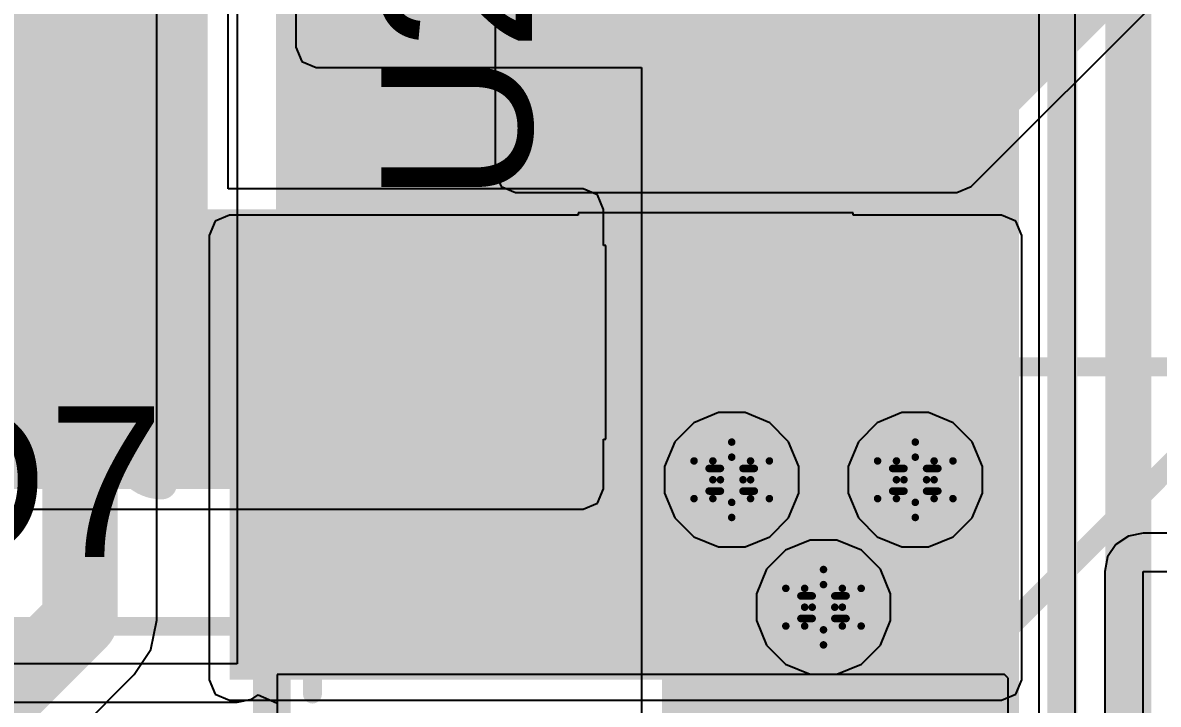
# Model space of a CAD drawing. Header units: inches. Extents: x -2.7 to 10.9, y -2.9 to 7.4.
# Drawn here: x 0.3591 to 0.6605, y -1.0768 to -0.8959 of the extents above; entities that cross this region are included whole.
import ezdxf

# ---------------------------------------------------------------- set-up
doc = ezdxf.new("R2010")
doc.units = ezdxf.units.IN
doc.header["$MEASUREMENT"] = 0
for name, color, linetype in [('Board Outline', 216, 'Continuous'), ('Bottom Layer', 5, 'Continuous'), ('Bottom Overlay', 54, 'Continuous'), ('Bottom Paste', 16, 'Continuous'), ('Bottom Solder', 6, 'Continuous'), ('Drill Drawing', 1, 'Continuous'), ('Layer 2', 16, 'Continuous'), ('Layer 3', 76, 'Continuous'), ('Top Layer', 1, 'Continuous'), ('Top Overlay', 2, 'Continuous'), ('Top Paste', 8, 'Continuous'), ('Top Solder', 216, 'Continuous'), ('Via Holes', 16, 'Continuous')]:
    doc.layers.add(name, color=color, linetype=linetype)
doc.styles.add('Arial', font='', dxfattribs={"height": 0.2})
doc.styles.get('Arial').set_extended_font_data('Arial')

# ---------------------------------------------------------------- blocks, each defined once
blk = doc.blocks.new('VKMD1451K101MV_3')
at = {"layer": 'Top Overlay'}
blk.add_lwpolyline([(-0.0238, 0.09803, 0.006, 0.006, 0), (0.04455, 0.16639, 0.006, 0.006, 0)], format="xyseb", dxfattribs=at)
blk = doc.blocks.new('TB8S_B_33')
at = {"layer": 'Bottom Layer'}
for points in [[(-0.076772, 0.098425), (-0.076772, 0.059055), (-0.147638, 0.059055), (-0.147638, 0.098425)], [(0.147638, 0.098425), (0.147638, 0.059055), (0.076772, 0.059055), (0.076772, 0.098425)], [(-0.076772, -0.059055), (-0.076772, -0.098425), (-0.147638, -0.098425), (-0.147638, -0.059055)], [(0.147638, -0.059055), (0.147638, -0.098425), (0.076772, -0.098425), (0.076772, -0.059055)]]:
    blk.add_hatch(color=5, dxfattribs=at).paths.add_polyline_path(points)
at = {"layer": 'Bottom Paste'}
for points in [[(-0.076772, 0.098425), (-0.076772, 0.059055), (-0.147638, 0.059055), (-0.147638, 0.098425)], [(0.147638, 0.098425), (0.147638, 0.059055), (0.076772, 0.059055), (0.076772, 0.098425)], [(-0.076772, -0.059055), (-0.076772, -0.098425), (-0.147638, -0.098425), (-0.147638, -0.059055)], [(0.147638, -0.059055), (0.147638, -0.098425), (0.076772, -0.098425), (0.076772, -0.059055)]]:
    blk.add_hatch(color=16, dxfattribs=at).paths.add_polyline_path(points)
at = {"layer": 'Bottom Solder'}
for points in [[(-0.074772, 0.100425), (-0.074772, 0.057055), (-0.149638, 0.057055), (-0.149638, 0.100425)], [(0.149638, 0.100425), (0.149638, 0.057055), (0.074772, 0.057055), (0.074772, 0.100425)], [(-0.074772, -0.057055), (-0.074772, -0.100425), (-0.149638, -0.100425), (-0.149638, -0.057055)], [(0.149638, -0.057055), (0.149638, -0.100425), (0.074772, -0.100425), (0.074772, -0.057055)]]:
    blk.add_hatch(color=6, dxfattribs=at).paths.add_polyline_path(points)
at = {"layer": 'Bottom Overlay'}
for points in [[(-0.065, -0.1, 0.01, 0.01, 0), (-0.065, 0.1, 0.01, 0.01, 0)], [(-0.065, 0.1, 0.01, 0.01, 0), (0.065, 0.1, 0.01, 0.01, 0)], [(0.065, -0.1, 0.01, 0.01, 0), (0.065, 0.1, 0.01, 0.01, 0)], [(-0.031496, 0.043307, 0.008, 0.008, 0), (-0.031496, 0.082677, 0.008, 0.008, 0)], [(0.0354, 0.0807, 0.008, 0.008, -1), (0.0354, 0.061, 0.008, 0.008, 0)], [(0.0358, 0.0411, 0.008, 0.008, -1), (0.0358, 0.0608, 0.008, 0.008, 0)], [(-0.031496, -0.082677, 0.008, 0.008, 0), (-0.031496, -0.043307, 0.008, 0.008, 0)], [(0.0354, -0.0469, 0.008, 0.008, -0.9111047), (0.0354, -0.0665, 0.008, 0.008, 0)], [(-0.051181, -0.062992, 0.008, 0.008, 0), (-0.011811, -0.062992, 0.008, 0.008, 0)], [(0.0358, -0.0864, 0.008, 0.008, -1), (0.0358, -0.0667, 0.008, 0.008, 0)], [(-0.065, -0.1, 0.01, 0.01, 0), (0.065, -0.1, 0.01, 0.01, 0)]]:
    blk.add_lwpolyline(points, format="xyseb", dxfattribs=at)
for points in [[(-0.0675, 0.1, 0.005, 0.005, 1), (-0.0625, 0.1, 0.005, 0.005, 1)], [(-0.0675, 0.1, 0.005, 0.005, 1), (-0.0625, 0.1, 0.005, 0.005, 1)], [(0.0625, 0.1, 0.005, 0.005, 1), (0.0675, 0.1, 0.005, 0.005, 1)], [(0.0625, 0.1, 0.005, 0.005, 1), (0.0675, 0.1, 0.005, 0.005, 1)], [(-0.033496, 0.082677, 0.004, 0.004, 1), (-0.029496, 0.082677, 0.004, 0.004, 1)], [(0.0334, 0.0807, 0.004, 0.004, 1), (0.0374, 0.0807, 0.004, 0.004, 1)], [(0.0334, 0.061, 0.004, 0.004, 1), (0.0374, 0.061, 0.004, 0.004, 1)], [(0.0338, 0.0608, 0.004, 0.004, 1), (0.0378, 0.0608, 0.004, 0.004, 1)], [(-0.033496, 0.043307, 0.004, 0.004, 1), (-0.029496, 0.043307, 0.004, 0.004, 1)], [(0.0338, 0.0411, 0.004, 0.004, 1), (0.0378, 0.0411, 0.004, 0.004, 1)], [(-0.033496, -0.043307, 0.004, 0.004, 1), (-0.029496, -0.043307, 0.004, 0.004, 1)], [(0.0334, -0.0469, 0.004, 0.004, 1), (0.0374, -0.0469, 0.004, 0.004, 1)], [(-0.053181, -0.062992, 0.004, 0.004, 1), (-0.049181, -0.062992, 0.004, 0.004, 1)], [(-0.013811, -0.062992, 0.004, 0.004, 1), (-0.009811, -0.062992, 0.004, 0.004, 1)], [(0.0334, -0.0665, 0.004, 0.004, 1), (0.0374, -0.0665, 0.004, 0.004, 1)], [(0.0338, -0.0667, 0.004, 0.004, 1), (0.0378, -0.0667, 0.004, 0.004, 1)], [(-0.033496, -0.082677, 0.004, 0.004, 1), (-0.029496, -0.082677, 0.004, 0.004, 1)], [(0.0338, -0.0864, 0.004, 0.004, 1), (0.0378, -0.0864, 0.004, 0.004, 1)], [(-0.0675, -0.1, 0.005, 0.005, 1), (-0.0625, -0.1, 0.005, 0.005, 1)], [(-0.0675, -0.1, 0.005, 0.005, 1), (-0.0625, -0.1, 0.005, 0.005, 1)], [(0.0625, -0.1, 0.005, 0.005, 1), (0.0675, -0.1, 0.005, 0.005, 1)], [(0.0625, -0.1, 0.005, 0.005, 1), (0.0675, -0.1, 0.005, 0.005, 1)]]:
    blk.add_lwpolyline(points, format="xyseb", close=True, dxfattribs=at)
blk = doc.blocks.new('SOIC_8_126')
at = {"layer": 'Top Layer'}
for points in [[(-0.07579, 0.08681), (-0.07579, 0.06319), (-0.13681, 0.06319), (-0.13681, 0.08681)], [(0.13681, 0.08681), (0.13681, 0.06319), (0.07579, 0.06319), (0.07579, 0.08681)], [(-0.07579, 0.03681), (-0.07579, 0.01319), (-0.13681, 0.01319), (-0.13681, 0.03681)], [(0.13681, 0.03681), (0.13681, 0.01319), (0.07579, 0.01319), (0.07579, 0.03681)], [(-0.07579, -0.01319), (-0.07579, -0.03681), (-0.13681, -0.03681), (-0.13681, -0.01319)], [(0.13681, -0.01319), (0.13681, -0.03681), (0.07579, -0.03681), (0.07579, -0.01319)], [(-0.07579, -0.06319), (-0.07579, -0.08681), (-0.13681, -0.08681), (-0.13681, -0.06319)], [(0.13681, -0.06319), (0.13681, -0.08681), (0.07579, -0.08681), (0.07579, -0.06319)]]:
    blk.add_hatch(color=1, dxfattribs=at).paths.add_polyline_path(points)
at = {"layer": 'Top Overlay'}
blk.add_hatch(color=2, dxfattribs=at).paths.add_polyline_path([(-0.07215, 0.06196), (-0.05915, 0.06196), (-0.05915, 0.08796), (-0.07215, 0.08796)])
at = {"layer": 'Top Paste'}
for points in [[(-0.07579, 0.08681), (-0.07579, 0.06319), (-0.13681, 0.06319), (-0.13681, 0.08681)], [(0.13681, 0.08681), (0.13681, 0.06319), (0.07579, 0.06319), (0.07579, 0.08681)], [(-0.07579, 0.03681), (-0.07579, 0.01319), (-0.13681, 0.01319), (-0.13681, 0.03681)], [(0.13681, 0.03681), (0.13681, 0.01319), (0.07579, 0.01319), (0.07579, 0.03681)], [(-0.07579, -0.01319), (-0.07579, -0.03681), (-0.13681, -0.03681), (-0.13681, -0.01319)], [(0.13681, -0.01319), (0.13681, -0.03681), (0.07579, -0.03681), (0.07579, -0.01319)], [(-0.07579, -0.06319), (-0.07579, -0.08681), (-0.13681, -0.08681), (-0.13681, -0.06319)], [(0.13681, -0.06319), (0.13681, -0.08681), (0.07579, -0.08681), (0.07579, -0.06319)]]:
    blk.add_hatch(color=8, dxfattribs=at).paths.add_polyline_path(points)
at = {"layer": 'Top Solder'}
for points in [[(-0.07179, 0.09081), (-0.07179, 0.05919), (-0.14081, 0.05919), (-0.14081, 0.09081)], [(0.14081, 0.09081), (0.14081, 0.05919), (0.07179, 0.05919), (0.07179, 0.09081)], [(-0.07179, 0.04081), (-0.07179, 0.00919), (-0.14081, 0.00919), (-0.14081, 0.04081)], [(0.14081, 0.04081), (0.14081, 0.00919), (0.07179, 0.00919), (0.07179, 0.04081)], [(-0.07179, -0.00919), (-0.07179, -0.04081), (-0.14081, -0.04081), (-0.14081, -0.00919)], [(0.14081, -0.00919), (0.14081, -0.04081), (0.07179, -0.04081), (0.07179, -0.00919)], [(-0.07179, -0.05919), (-0.07179, -0.09081), (-0.14081, -0.09081), (-0.14081, -0.05919)], [(0.14081, -0.05919), (0.14081, -0.09081), (0.07179, -0.09081), (0.07179, -0.05919)]]:
    blk.add_hatch(color=216, dxfattribs=at).paths.add_polyline_path(points)
at = {"layer": 'Top Overlay'}
for points in [[(-0.07837, 0.098, 0.005, 0.005, 0), (0.07837, 0.098, 0.005, 0.005, 0)], [(-0.07837, 0.091, 0.005, 0.005, 0), (-0.07837, 0.098, 0.005, 0.005, 0)], [(0.07837, 0.091, 0.005, 0.005, 0), (0.07837, 0.098, 0.005, 0.005, 0)], [(-0.148, 0.07, 0.005, 0.005, 0), (-0.148, 0.08, 0.005, 0.005, 0)], [(-0.148, 0.08, 0.005, 0.005, 0), (-0.143, 0.075, 0.005, 0.005, 0)], [(-0.148, 0.07, 0.005, 0.005, 0), (-0.143, 0.075, 0.005, 0.005, 0)], [(-0.07837, -0.098, 0.005, 0.005, 0), (-0.07837, -0.091, 0.005, 0.005, 0)], [(0.07837, -0.098, 0.005, 0.005, 0), (0.07837, -0.091, 0.005, 0.005, 0)], [(-0.07837, -0.098, 0.005, 0.005, 0), (0.07837, -0.098, 0.005, 0.005, 0)]]:
    blk.add_lwpolyline(points, format="xyseb", dxfattribs=at)
for points in [[(-0.07962, 0.098, 0.0025, 0.0025, 1), (-0.07712, 0.098, 0.0025, 0.0025, 1)], [(-0.07962, 0.098, 0.0025, 0.0025, 1), (-0.07712, 0.098, 0.0025, 0.0025, 1)], [(0.07712, 0.098, 0.0025, 0.0025, 1), (0.07962, 0.098, 0.0025, 0.0025, 1)], [(0.07712, 0.098, 0.0025, 0.0025, 1), (0.07962, 0.098, 0.0025, 0.0025, 1)], [(-0.07962, 0.091, 0.0025, 0.0025, 1), (-0.07712, 0.091, 0.0025, 0.0025, 1)], [(0.07712, 0.091, 0.0025, 0.0025, 1), (0.07962, 0.091, 0.0025, 0.0025, 1)], [(-0.14925, 0.08, 0.0025, 0.0025, 1), (-0.14675, 0.08, 0.0025, 0.0025, 1)], [(-0.14925, 0.08, 0.0025, 0.0025, 1), (-0.14675, 0.08, 0.0025, 0.0025, 1)], [(-0.14425, 0.075, 0.0025, 0.0025, 1), (-0.14175, 0.075, 0.0025, 0.0025, 1)], [(-0.14425, 0.075, 0.0025, 0.0025, 1), (-0.14175, 0.075, 0.0025, 0.0025, 1)], [(-0.14925, 0.07, 0.0025, 0.0025, 1), (-0.14675, 0.07, 0.0025, 0.0025, 1)], [(-0.14925, 0.07, 0.0025, 0.0025, 1), (-0.14675, 0.07, 0.0025, 0.0025, 1)], [(-0.07962, -0.091, 0.0025, 0.0025, 1), (-0.07712, -0.091, 0.0025, 0.0025, 1)], [(0.07712, -0.091, 0.0025, 0.0025, 1), (0.07962, -0.091, 0.0025, 0.0025, 1)], [(-0.07962, -0.098, 0.0025, 0.0025, 1), (-0.07712, -0.098, 0.0025, 0.0025, 1)], [(-0.07962, -0.098, 0.0025, 0.0025, 1), (-0.07712, -0.098, 0.0025, 0.0025, 1)], [(0.07712, -0.098, 0.0025, 0.0025, 1), (0.07962, -0.098, 0.0025, 0.0025, 1)], [(0.07712, -0.098, 0.0025, 0.0025, 1), (0.07962, -0.098, 0.0025, 0.0025, 1)]]:
    blk.add_lwpolyline(points, format="xyseb", close=True, dxfattribs=at)
blk = doc.blocks.new('SMB__263')
at = {"layer": 'Top Overlay'}
for points in [[(-0.087, -0.055, 0.005, 0.005, 0), (-0.087, -0.073, 0.005, 0.005, 0)], [(0.102, -0.073, 0.005, 0.005, 0), (-0.087, -0.073, 0.005, 0.005, 0)]]:
    blk.add_lwpolyline(points, format="xyseb", dxfattribs=at)
for points in [[(-0.08825, -0.055, 0.0025, 0.0025, 1), (-0.08575, -0.055, 0.0025, 0.0025, 1)], [(-0.08825, -0.073, 0.0025, 0.0025, 1), (-0.08575, -0.073, 0.0025, 0.0025, 1)], [(-0.08825, -0.073, 0.0025, 0.0025, 1), (-0.08575, -0.073, 0.0025, 0.0025, 1)]]:
    blk.add_lwpolyline(points, format="xyseb", close=True, dxfattribs=at)

msp = doc.modelspace()

# ---------------------------------------------------------------- hatches: boundary and pattern name
at = {"layer": 'Bottom Layer'}
for points in [[(0.31287, -1.01959), (0.40821, -1.01959), (0.40821, -0.68374), (0.31287, -0.68374)], [(0.43698, -0.90238), (0.6235, -0.90238), (0.6235, -0.84352), (0.43698, -0.84352)], [(0.6235, -0.84279), (0.52874, -0.84279), (0.52874, -1.1579), (0.6235, -1.1579)], [(0.31287, -1.01959), (0.50784, -1.01959), (0.50784, -0.94541), (0.31287, -0.94541)]]:
    msp.add_hatch(color=5, dxfattribs=at).paths.add_polyline_path(points)
h = msp.add_hatch(color=5, dxfattribs=at)
edge = h.paths.add_edge_path()
edge.add_arc((0.54728, -1.01718), 0.01181, 0, 360)
h = msp.add_hatch(color=5, dxfattribs=at)
edge = h.paths.add_edge_path()
edge.add_arc((0.596, -1.01718), 0.01181, 0, 360)
h = msp.add_hatch(color=5, dxfattribs=at)
edge = h.paths.add_edge_path()
edge.add_arc((0.57164, -1.051), 0.01181, 0, 360)
at = {"layer": 'Bottom Solder'}
h = msp.add_hatch(color=6, dxfattribs=at)
edge = h.paths.add_edge_path()
edge.add_arc((0.54728, -1.01718), 0.01581, 0, 360)
h = msp.add_hatch(color=6, dxfattribs=at)
edge = h.paths.add_edge_path()
edge.add_arc((0.596, -1.01718), 0.01581, 0, 360)
h = msp.add_hatch(color=6, dxfattribs=at)
edge = h.paths.add_edge_path()
edge.add_arc((0.57164, -1.051), 0.01581, 0, 360)
at = {"layer": 'Layer 2'}
h = msp.add_hatch(color=16, dxfattribs=at)
edge = h.paths.add_edge_path()
edge.add_arc((0.54728, -1.01718), 0.01181, 0, 360)
h = msp.add_hatch(color=16, dxfattribs=at)
edge = h.paths.add_edge_path()
edge.add_arc((0.596, -1.01718), 0.01181, 0, 360)
h = msp.add_hatch(color=16, dxfattribs=at)
edge = h.paths.add_edge_path()
edge.add_arc((0.57164, -1.051), 0.01181, 0, 360)
at = {"layer": 'Layer 3'}
msp.add_hatch(color=76, dxfattribs=at).paths.add_polyline_path([(0.42636, -1.066), (0.617, -1.066), (0.617, -0.52064), (0.42636, -0.52064)])
h = msp.add_hatch(color=76, dxfattribs=at)
edge = h.paths.add_edge_path()
edge.add_arc((0.54728, -1.01718), 0.01181, 0, 360)
h = msp.add_hatch(color=76, dxfattribs=at)
edge = h.paths.add_edge_path()
edge.add_arc((0.596, -1.01718), 0.01181, 0, 360)
h = msp.add_hatch(color=76, dxfattribs=at)
edge = h.paths.add_edge_path()
edge.add_arc((0.57164, -1.051), 0.01181, 0, 360)
at = {"layer": 'Top Layer'}
for points in [[(0.607, -0.93553), (0.69706, -0.84547), (0.67362, -0.82203), (0.58356, -0.91209)], [(0.48991, -0.93553), (0.607, -0.93553), (0.607, -0.897), (0.48991, -0.897)], [(0.414, -1.07024), (0.6189, -1.07024), (0.6189, -0.95238), (0.414, -0.95238)]]:
    msp.add_hatch(color=1, dxfattribs=at).paths.add_polyline_path(points)
h = msp.add_hatch(color=1, dxfattribs=at)
edge = h.paths.add_edge_path()
edge.add_arc((0.54728, -1.01718), 0.01181, 0, 360)
h = msp.add_hatch(color=1, dxfattribs=at)
edge = h.paths.add_edge_path()
edge.add_arc((0.596, -1.01718), 0.01181, 0, 360)
h = msp.add_hatch(color=1, dxfattribs=at)
edge = h.paths.add_edge_path()
edge.add_arc((0.57164, -1.051), 0.01181, 0, 360)
at = {"layer": 'Top Solder'}
h = msp.add_hatch(color=216, dxfattribs=at)
edge = h.paths.add_edge_path()
edge.add_arc((0.54728, -1.01718), 0.01581, 0, 360)
h = msp.add_hatch(color=216, dxfattribs=at)
edge = h.paths.add_edge_path()
edge.add_arc((0.596, -1.01718), 0.01581, 0, 360)
h = msp.add_hatch(color=216, dxfattribs=at)
edge = h.paths.add_edge_path()
edge.add_arc((0.57164, -1.051), 0.01581, 0, 360)
at = {"layer": 'Via Holes'}
h = msp.add_hatch(color=7, dxfattribs=at)
edge = h.paths.add_edge_path()
edge.add_arc((0.54728, -1.01718), 0.00591, 0, 360)
h = msp.add_hatch(color=7, dxfattribs=at)
edge = h.paths.add_edge_path()
edge.add_arc((0.596, -1.01718), 0.00591, 0, 360)
h = msp.add_hatch(color=7, dxfattribs=at)
edge = h.paths.add_edge_path()
edge.add_arc((0.57164, -1.051), 0.00591, 0, 360)

# ---------------------------------------------------------------- linework, layer by layer
at = {"layer": 'Board Outline'}
msp.add_lwpolyline([(2.84412, -0.24125, 0.005, 0.005, -0.741893), (-2.49969, -1.37795, 0.005, 0.005, 0)], format="xyseb", dxfattribs=at)
at = {"layer": 'Bottom Layer'}
for p, q in [((0.41362, -0.93999), (0.41362, -0.76091)), ((0.62891, -1.1579), (0.62891, -0.84279)), ((0.63835, -0.84635), (0.63835, -1.1722)), ((0.43156, -0.88816), (0.43156, -0.90238)), ((0.43156, -0.90238), (0.43315, -0.90621)), ((0.43315, -0.90621), (0.43698, -0.90779)), ((0.43698, -0.90779), (0.52333, -0.90779)), ((0.52333, -0.90779), (0.52333, -1.09747)), ((0.50784, -0.93999), (0.41362, -0.93999)), ((0.51167, -0.94158), (0.50784, -0.93999)), ((0.51326, -0.94541), (0.51167, -0.94158)), ((0.51326, -0.95505), (0.51326, -0.94541)), ((0.51384, -0.95505), (0.51326, -0.95505)), ((0.51384, -1.00642), (0.51384, -0.95505)), ((0.51326, -1.01959), (0.51326, -1.00642)), ((0.51326, -1.00642), (0.51384, -1.00642)), ((0.51167, -1.02342), (0.51326, -1.01959)), ((0.50784, -1.025), (0.51167, -1.02342)), ((0.31287, -1.025), (0.50784, -1.025))]:
    msp.add_line(p, q, dxfattribs=at)
msp.add_lwpolyline([(0.65365, -1.17853, 0.01, 0.01, 0), (0.65365, -0.84635, 0.01, 0.01, 0)], format="xyseb", dxfattribs=at)
at = {"layer": 'Drill Drawing'}
for points in [[(0.54228, -1.01218, 0.002, 0.002, 0), (0.54728, -1.00718, 0.002, 0.002, 0)], [(0.54728, -1.00718, 0.002, 0.002, 0), (0.55228, -1.01218, 0.002, 0.002, 0)], [(0.591, -1.01218, 0.002, 0.002, 0), (0.596, -1.00718, 0.002, 0.002, 0)], [(0.596, -1.00718, 0.002, 0.002, 0), (0.601, -1.01218, 0.002, 0.002, 0)], [(0.53728, -1.01218, 0.002, 0.002, 0), (0.54228, -1.01718, 0.002, 0.002, 0)], [(0.53728, -1.01218, 0.002, 0.002, 0), (0.54228, -1.01218, 0.002, 0.002, 0)], [(0.54428, -1.01418, 0.002, 0.002, 0), (0.54728, -1.01118, 0.002, 0.002, 0)], [(0.54728, -1.01118, 0.002, 0.002, 0), (0.55028, -1.01418, 0.002, 0.002, 0)], [(0.55228, -1.01218, 0.002, 0.002, 0), (0.55728, -1.01218, 0.002, 0.002, 0)], [(0.55228, -1.01718, 0.002, 0.002, 0), (0.55728, -1.01218, 0.002, 0.002, 0)], [(0.586, -1.01218, 0.002, 0.002, 0), (0.591, -1.01718, 0.002, 0.002, 0)], [(0.586, -1.01218, 0.002, 0.002, 0), (0.591, -1.01218, 0.002, 0.002, 0)], [(0.593, -1.01418, 0.002, 0.002, 0), (0.596, -1.01118, 0.002, 0.002, 0)], [(0.596, -1.01118, 0.002, 0.002, 0), (0.599, -1.01418, 0.002, 0.002, 0)], [(0.601, -1.01218, 0.002, 0.002, 0), (0.606, -1.01218, 0.002, 0.002, 0)], [(0.601, -1.01718, 0.002, 0.002, 0), (0.606, -1.01218, 0.002, 0.002, 0)], [(0.54128, -1.01418, 0.002, 0.002, 0), (0.54428, -1.01718, 0.002, 0.002, 0)], [(0.54128, -1.01418, 0.002, 0.002, 0), (0.54428, -1.01418, 0.002, 0.002, 0)], [(0.55028, -1.01418, 0.002, 0.002, 0), (0.55328, -1.01418, 0.002, 0.002, 0)], [(0.55028, -1.01718, 0.002, 0.002, 0), (0.55328, -1.01418, 0.002, 0.002, 0)], [(0.59, -1.01418, 0.002, 0.002, 0), (0.593, -1.01718, 0.002, 0.002, 0)], [(0.59, -1.01418, 0.002, 0.002, 0), (0.593, -1.01418, 0.002, 0.002, 0)], [(0.599, -1.01418, 0.002, 0.002, 0), (0.602, -1.01418, 0.002, 0.002, 0)], [(0.599, -1.01718, 0.002, 0.002, 0), (0.602, -1.01418, 0.002, 0.002, 0)], [(0.53728, -1.02218, 0.002, 0.002, 0), (0.54228, -1.01718, 0.002, 0.002, 0)], [(0.54128, -1.02018, 0.002, 0.002, 0), (0.54428, -1.01718, 0.002, 0.002, 0)], [(0.55028, -1.01718, 0.002, 0.002, 0), (0.55328, -1.02018, 0.002, 0.002, 0)], [(0.55228, -1.01718, 0.002, 0.002, 0), (0.55728, -1.02218, 0.002, 0.002, 0)], [(0.586, -1.02218, 0.002, 0.002, 0), (0.591, -1.01718, 0.002, 0.002, 0)], [(0.59, -1.02018, 0.002, 0.002, 0), (0.593, -1.01718, 0.002, 0.002, 0)], [(0.599, -1.01718, 0.002, 0.002, 0), (0.602, -1.02018, 0.002, 0.002, 0)], [(0.601, -1.01718, 0.002, 0.002, 0), (0.606, -1.02218, 0.002, 0.002, 0)], [(0.53728, -1.02218, 0.002, 0.002, 0), (0.54228, -1.02218, 0.002, 0.002, 0)], [(0.54128, -1.02018, 0.002, 0.002, 0), (0.54428, -1.02018, 0.002, 0.002, 0)], [(0.54228, -1.02218, 0.002, 0.002, 0), (0.54728, -1.02718, 0.002, 0.002, 0)], [(0.54428, -1.02018, 0.002, 0.002, 0), (0.54728, -1.02318, 0.002, 0.002, 0)], [(0.54728, -1.02318, 0.002, 0.002, 0), (0.55028, -1.02018, 0.002, 0.002, 0)], [(0.54728, -1.02718, 0.002, 0.002, 0), (0.55228, -1.02218, 0.002, 0.002, 0)], [(0.55028, -1.02018, 0.002, 0.002, 0), (0.55328, -1.02018, 0.002, 0.002, 0)], [(0.55228, -1.02218, 0.002, 0.002, 0), (0.55728, -1.02218, 0.002, 0.002, 0)], [(0.586, -1.02218, 0.002, 0.002, 0), (0.591, -1.02218, 0.002, 0.002, 0)], [(0.59, -1.02018, 0.002, 0.002, 0), (0.593, -1.02018, 0.002, 0.002, 0)], [(0.591, -1.02218, 0.002, 0.002, 0), (0.596, -1.02718, 0.002, 0.002, 0)], [(0.593, -1.02018, 0.002, 0.002, 0), (0.596, -1.02318, 0.002, 0.002, 0)], [(0.596, -1.02318, 0.002, 0.002, 0), (0.599, -1.02018, 0.002, 0.002, 0)], [(0.596, -1.02718, 0.002, 0.002, 0), (0.601, -1.02218, 0.002, 0.002, 0)], [(0.599, -1.02018, 0.002, 0.002, 0), (0.602, -1.02018, 0.002, 0.002, 0)], [(0.601, -1.02218, 0.002, 0.002, 0), (0.606, -1.02218, 0.002, 0.002, 0)], [(0.56664, -1.046, 0.002, 0.002, 0), (0.57164, -1.041, 0.002, 0.002, 0)], [(0.57164, -1.041, 0.002, 0.002, 0), (0.57664, -1.046, 0.002, 0.002, 0)], [(0.56164, -1.046, 0.002, 0.002, 0), (0.56664, -1.051, 0.002, 0.002, 0)], [(0.56164, -1.046, 0.002, 0.002, 0), (0.56664, -1.046, 0.002, 0.002, 0)], [(0.56864, -1.048, 0.002, 0.002, 0), (0.57164, -1.045, 0.002, 0.002, 0)], [(0.57164, -1.045, 0.002, 0.002, 0), (0.57464, -1.048, 0.002, 0.002, 0)], [(0.57664, -1.046, 0.002, 0.002, 0), (0.58164, -1.046, 0.002, 0.002, 0)], [(0.57664, -1.051, 0.002, 0.002, 0), (0.58164, -1.046, 0.002, 0.002, 0)], [(0.56564, -1.048, 0.002, 0.002, 0), (0.56864, -1.051, 0.002, 0.002, 0)], [(0.56564, -1.048, 0.002, 0.002, 0), (0.56864, -1.048, 0.002, 0.002, 0)], [(0.57464, -1.048, 0.002, 0.002, 0), (0.57764, -1.048, 0.002, 0.002, 0)], [(0.57464, -1.051, 0.002, 0.002, 0), (0.57764, -1.048, 0.002, 0.002, 0)], [(0.56164, -1.056, 0.002, 0.002, 0), (0.56664, -1.051, 0.002, 0.002, 0)], [(0.56564, -1.054, 0.002, 0.002, 0), (0.56864, -1.051, 0.002, 0.002, 0)], [(0.57464, -1.051, 0.002, 0.002, 0), (0.57764, -1.054, 0.002, 0.002, 0)], [(0.57664, -1.051, 0.002, 0.002, 0), (0.58164, -1.056, 0.002, 0.002, 0)], [(0.56564, -1.054, 0.002, 0.002, 0), (0.56864, -1.054, 0.002, 0.002, 0)], [(0.56864, -1.054, 0.002, 0.002, 0), (0.57164, -1.057, 0.002, 0.002, 0)], [(0.57164, -1.057, 0.002, 0.002, 0), (0.57464, -1.054, 0.002, 0.002, 0)], [(0.57464, -1.054, 0.002, 0.002, 0), (0.57764, -1.054, 0.002, 0.002, 0)], [(0.56164, -1.056, 0.002, 0.002, 0), (0.56664, -1.056, 0.002, 0.002, 0)], [(0.56664, -1.056, 0.002, 0.002, 0), (0.57164, -1.061, 0.002, 0.002, 0)], [(0.57164, -1.061, 0.002, 0.002, 0), (0.57664, -1.056, 0.002, 0.002, 0)], [(0.57664, -1.056, 0.002, 0.002, 0), (0.58164, -1.056, 0.002, 0.002, 0)]]:
    msp.add_lwpolyline(points, format="xyseb", dxfattribs=at)
for points in [[(0.54678, -1.00718, 0.001, 0.001, 1), (0.54778, -1.00718, 0.001, 0.001, 1)], [(0.54678, -1.00718, 0.001, 0.001, 1), (0.54778, -1.00718, 0.001, 0.001, 1)], [(0.5955, -1.00718, 0.001, 0.001, 1), (0.5965, -1.00718, 0.001, 0.001, 1)], [(0.5955, -1.00718, 0.001, 0.001, 1), (0.5965, -1.00718, 0.001, 0.001, 1)], [(0.53678, -1.01218, 0.001, 0.001, 1), (0.53778, -1.01218, 0.001, 0.001, 1)], [(0.53678, -1.01218, 0.001, 0.001, 1), (0.53778, -1.01218, 0.001, 0.001, 1)], [(0.54178, -1.01218, 0.001, 0.001, 1), (0.54278, -1.01218, 0.001, 0.001, 1)], [(0.54178, -1.01218, 0.001, 0.001, 1), (0.54278, -1.01218, 0.001, 0.001, 1)], [(0.54678, -1.01118, 0.001, 0.001, 1), (0.54778, -1.01118, 0.001, 0.001, 1)], [(0.54678, -1.01118, 0.001, 0.001, 1), (0.54778, -1.01118, 0.001, 0.001, 1)], [(0.55178, -1.01218, 0.001, 0.001, 1), (0.55278, -1.01218, 0.001, 0.001, 1)], [(0.55178, -1.01218, 0.001, 0.001, 1), (0.55278, -1.01218, 0.001, 0.001, 1)], [(0.55678, -1.01218, 0.001, 0.001, 1), (0.55778, -1.01218, 0.001, 0.001, 1)], [(0.55678, -1.01218, 0.001, 0.001, 1), (0.55778, -1.01218, 0.001, 0.001, 1)], [(0.5855, -1.01218, 0.001, 0.001, 1), (0.5865, -1.01218, 0.001, 0.001, 1)], [(0.5855, -1.01218, 0.001, 0.001, 1), (0.5865, -1.01218, 0.001, 0.001, 1)], [(0.5905, -1.01218, 0.001, 0.001, 1), (0.5915, -1.01218, 0.001, 0.001, 1)], [(0.5905, -1.01218, 0.001, 0.001, 1), (0.5915, -1.01218, 0.001, 0.001, 1)], [(0.5955, -1.01118, 0.001, 0.001, 1), (0.5965, -1.01118, 0.001, 0.001, 1)], [(0.5955, -1.01118, 0.001, 0.001, 1), (0.5965, -1.01118, 0.001, 0.001, 1)], [(0.6005, -1.01218, 0.001, 0.001, 1), (0.6015, -1.01218, 0.001, 0.001, 1)], [(0.6005, -1.01218, 0.001, 0.001, 1), (0.6015, -1.01218, 0.001, 0.001, 1)], [(0.6055, -1.01218, 0.001, 0.001, 1), (0.6065, -1.01218, 0.001, 0.001, 1)], [(0.6055, -1.01218, 0.001, 0.001, 1), (0.6065, -1.01218, 0.001, 0.001, 1)], [(0.54078, -1.01418, 0.001, 0.001, 1), (0.54178, -1.01418, 0.001, 0.001, 1)], [(0.54078, -1.01418, 0.001, 0.001, 1), (0.54178, -1.01418, 0.001, 0.001, 1)], [(0.54378, -1.01418, 0.001, 0.001, 1), (0.54478, -1.01418, 0.001, 0.001, 1)], [(0.54378, -1.01418, 0.001, 0.001, 1), (0.54478, -1.01418, 0.001, 0.001, 1)], [(0.54978, -1.01418, 0.001, 0.001, 1), (0.55078, -1.01418, 0.001, 0.001, 1)], [(0.54978, -1.01418, 0.001, 0.001, 1), (0.55078, -1.01418, 0.001, 0.001, 1)], [(0.55278, -1.01418, 0.001, 0.001, 1), (0.55378, -1.01418, 0.001, 0.001, 1)], [(0.55278, -1.01418, 0.001, 0.001, 1), (0.55378, -1.01418, 0.001, 0.001, 1)], [(0.5895, -1.01418, 0.001, 0.001, 1), (0.5905, -1.01418, 0.001, 0.001, 1)], [(0.5895, -1.01418, 0.001, 0.001, 1), (0.5905, -1.01418, 0.001, 0.001, 1)], [(0.5925, -1.01418, 0.001, 0.001, 1), (0.5935, -1.01418, 0.001, 0.001, 1)], [(0.5925, -1.01418, 0.001, 0.001, 1), (0.5935, -1.01418, 0.001, 0.001, 1)], [(0.5985, -1.01418, 0.001, 0.001, 1), (0.5995, -1.01418, 0.001, 0.001, 1)], [(0.5985, -1.01418, 0.001, 0.001, 1), (0.5995, -1.01418, 0.001, 0.001, 1)], [(0.6015, -1.01418, 0.001, 0.001, 1), (0.6025, -1.01418, 0.001, 0.001, 1)], [(0.6015, -1.01418, 0.001, 0.001, 1), (0.6025, -1.01418, 0.001, 0.001, 1)], [(0.54178, -1.01718, 0.001, 0.001, 1), (0.54278, -1.01718, 0.001, 0.001, 1)], [(0.54178, -1.01718, 0.001, 0.001, 1), (0.54278, -1.01718, 0.001, 0.001, 1)], [(0.54378, -1.01718, 0.001, 0.001, 1), (0.54478, -1.01718, 0.001, 0.001, 1)], [(0.54378, -1.01718, 0.001, 0.001, 1), (0.54478, -1.01718, 0.001, 0.001, 1)], [(0.54978, -1.01718, 0.001, 0.001, 1), (0.55078, -1.01718, 0.001, 0.001, 1)], [(0.54978, -1.01718, 0.001, 0.001, 1), (0.55078, -1.01718, 0.001, 0.001, 1)], [(0.55178, -1.01718, 0.001, 0.001, 1), (0.55278, -1.01718, 0.001, 0.001, 1)], [(0.55178, -1.01718, 0.001, 0.001, 1), (0.55278, -1.01718, 0.001, 0.001, 1)], [(0.5905, -1.01718, 0.001, 0.001, 1), (0.5915, -1.01718, 0.001, 0.001, 1)], [(0.5905, -1.01718, 0.001, 0.001, 1), (0.5915, -1.01718, 0.001, 0.001, 1)], [(0.5925, -1.01718, 0.001, 0.001, 1), (0.5935, -1.01718, 0.001, 0.001, 1)], [(0.5925, -1.01718, 0.001, 0.001, 1), (0.5935, -1.01718, 0.001, 0.001, 1)], [(0.5985, -1.01718, 0.001, 0.001, 1), (0.5995, -1.01718, 0.001, 0.001, 1)], [(0.5985, -1.01718, 0.001, 0.001, 1), (0.5995, -1.01718, 0.001, 0.001, 1)], [(0.6005, -1.01718, 0.001, 0.001, 1), (0.6015, -1.01718, 0.001, 0.001, 1)], [(0.6005, -1.01718, 0.001, 0.001, 1), (0.6015, -1.01718, 0.001, 0.001, 1)], [(0.53678, -1.02218, 0.001, 0.001, 1), (0.53778, -1.02218, 0.001, 0.001, 1)], [(0.53678, -1.02218, 0.001, 0.001, 1), (0.53778, -1.02218, 0.001, 0.001, 1)], [(0.54078, -1.02018, 0.001, 0.001, 1), (0.54178, -1.02018, 0.001, 0.001, 1)], [(0.54078, -1.02018, 0.001, 0.001, 1), (0.54178, -1.02018, 0.001, 0.001, 1)], [(0.54178, -1.02218, 0.001, 0.001, 1), (0.54278, -1.02218, 0.001, 0.001, 1)], [(0.54178, -1.02218, 0.001, 0.001, 1), (0.54278, -1.02218, 0.001, 0.001, 1)], [(0.54378, -1.02018, 0.001, 0.001, 1), (0.54478, -1.02018, 0.001, 0.001, 1)], [(0.54378, -1.02018, 0.001, 0.001, 1), (0.54478, -1.02018, 0.001, 0.001, 1)], [(0.54978, -1.02018, 0.001, 0.001, 1), (0.55078, -1.02018, 0.001, 0.001, 1)], [(0.54978, -1.02018, 0.001, 0.001, 1), (0.55078, -1.02018, 0.001, 0.001, 1)], [(0.55178, -1.02218, 0.001, 0.001, 1), (0.55278, -1.02218, 0.001, 0.001, 1)], [(0.55178, -1.02218, 0.001, 0.001, 1), (0.55278, -1.02218, 0.001, 0.001, 1)], [(0.55278, -1.02018, 0.001, 0.001, 1), (0.55378, -1.02018, 0.001, 0.001, 1)], [(0.55278, -1.02018, 0.001, 0.001, 1), (0.55378, -1.02018, 0.001, 0.001, 1)], [(0.55678, -1.02218, 0.001, 0.001, 1), (0.55778, -1.02218, 0.001, 0.001, 1)], [(0.55678, -1.02218, 0.001, 0.001, 1), (0.55778, -1.02218, 0.001, 0.001, 1)], [(0.5855, -1.02218, 0.001, 0.001, 1), (0.5865, -1.02218, 0.001, 0.001, 1)], [(0.5855, -1.02218, 0.001, 0.001, 1), (0.5865, -1.02218, 0.001, 0.001, 1)], [(0.5895, -1.02018, 0.001, 0.001, 1), (0.5905, -1.02018, 0.001, 0.001, 1)], [(0.5895, -1.02018, 0.001, 0.001, 1), (0.5905, -1.02018, 0.001, 0.001, 1)], [(0.5905, -1.02218, 0.001, 0.001, 1), (0.5915, -1.02218, 0.001, 0.001, 1)], [(0.5905, -1.02218, 0.001, 0.001, 1), (0.5915, -1.02218, 0.001, 0.001, 1)], [(0.5925, -1.02018, 0.001, 0.001, 1), (0.5935, -1.02018, 0.001, 0.001, 1)], [(0.5925, -1.02018, 0.001, 0.001, 1), (0.5935, -1.02018, 0.001, 0.001, 1)], [(0.5985, -1.02018, 0.001, 0.001, 1), (0.5995, -1.02018, 0.001, 0.001, 1)], [(0.5985, -1.02018, 0.001, 0.001, 1), (0.5995, -1.02018, 0.001, 0.001, 1)], [(0.6005, -1.02218, 0.001, 0.001, 1), (0.6015, -1.02218, 0.001, 0.001, 1)], [(0.6005, -1.02218, 0.001, 0.001, 1), (0.6015, -1.02218, 0.001, 0.001, 1)], [(0.6015, -1.02018, 0.001, 0.001, 1), (0.6025, -1.02018, 0.001, 0.001, 1)], [(0.6015, -1.02018, 0.001, 0.001, 1), (0.6025, -1.02018, 0.001, 0.001, 1)], [(0.6055, -1.02218, 0.001, 0.001, 1), (0.6065, -1.02218, 0.001, 0.001, 1)], [(0.6055, -1.02218, 0.001, 0.001, 1), (0.6065, -1.02218, 0.001, 0.001, 1)], [(0.54678, -1.02318, 0.001, 0.001, 1), (0.54778, -1.02318, 0.001, 0.001, 1)], [(0.54678, -1.02318, 0.001, 0.001, 1), (0.54778, -1.02318, 0.001, 0.001, 1)], [(0.5955, -1.02318, 0.001, 0.001, 1), (0.5965, -1.02318, 0.001, 0.001, 1)], [(0.5955, -1.02318, 0.001, 0.001, 1), (0.5965, -1.02318, 0.001, 0.001, 1)], [(0.54678, -1.02718, 0.001, 0.001, 1), (0.54778, -1.02718, 0.001, 0.001, 1)], [(0.54678, -1.02718, 0.001, 0.001, 1), (0.54778, -1.02718, 0.001, 0.001, 1)], [(0.5955, -1.02718, 0.001, 0.001, 1), (0.5965, -1.02718, 0.001, 0.001, 1)], [(0.5955, -1.02718, 0.001, 0.001, 1), (0.5965, -1.02718, 0.001, 0.001, 1)], [(0.57114, -1.041, 0.001, 0.001, 1), (0.57214, -1.041, 0.001, 0.001, 1)], [(0.57114, -1.041, 0.001, 0.001, 1), (0.57214, -1.041, 0.001, 0.001, 1)], [(0.56114, -1.046, 0.001, 0.001, 1), (0.56214, -1.046, 0.001, 0.001, 1)], [(0.56114, -1.046, 0.001, 0.001, 1), (0.56214, -1.046, 0.001, 0.001, 1)], [(0.56614, -1.046, 0.001, 0.001, 1), (0.56714, -1.046, 0.001, 0.001, 1)], [(0.56614, -1.046, 0.001, 0.001, 1), (0.56714, -1.046, 0.001, 0.001, 1)], [(0.57114, -1.045, 0.001, 0.001, 1), (0.57214, -1.045, 0.001, 0.001, 1)], [(0.57114, -1.045, 0.001, 0.001, 1), (0.57214, -1.045, 0.001, 0.001, 1)], [(0.57614, -1.046, 0.001, 0.001, 1), (0.57714, -1.046, 0.001, 0.001, 1)], [(0.57614, -1.046, 0.001, 0.001, 1), (0.57714, -1.046, 0.001, 0.001, 1)], [(0.58114, -1.046, 0.001, 0.001, 1), (0.58214, -1.046, 0.001, 0.001, 1)], [(0.58114, -1.046, 0.001, 0.001, 1), (0.58214, -1.046, 0.001, 0.001, 1)], [(0.56514, -1.048, 0.001, 0.001, 1), (0.56614, -1.048, 0.001, 0.001, 1)], [(0.56514, -1.048, 0.001, 0.001, 1), (0.56614, -1.048, 0.001, 0.001, 1)], [(0.56814, -1.048, 0.001, 0.001, 1), (0.56914, -1.048, 0.001, 0.001, 1)], [(0.56814, -1.048, 0.001, 0.001, 1), (0.56914, -1.048, 0.001, 0.001, 1)], [(0.57414, -1.048, 0.001, 0.001, 1), (0.57514, -1.048, 0.001, 0.001, 1)], [(0.57414, -1.048, 0.001, 0.001, 1), (0.57514, -1.048, 0.001, 0.001, 1)], [(0.57714, -1.048, 0.001, 0.001, 1), (0.57814, -1.048, 0.001, 0.001, 1)], [(0.57714, -1.048, 0.001, 0.001, 1), (0.57814, -1.048, 0.001, 0.001, 1)], [(0.56614, -1.051, 0.001, 0.001, 1), (0.56714, -1.051, 0.001, 0.001, 1)], [(0.56614, -1.051, 0.001, 0.001, 1), (0.56714, -1.051, 0.001, 0.001, 1)], [(0.56814, -1.051, 0.001, 0.001, 1), (0.56914, -1.051, 0.001, 0.001, 1)], [(0.56814, -1.051, 0.001, 0.001, 1), (0.56914, -1.051, 0.001, 0.001, 1)], [(0.57414, -1.051, 0.001, 0.001, 1), (0.57514, -1.051, 0.001, 0.001, 1)], [(0.57414, -1.051, 0.001, 0.001, 1), (0.57514, -1.051, 0.001, 0.001, 1)], [(0.57614, -1.051, 0.001, 0.001, 1), (0.57714, -1.051, 0.001, 0.001, 1)], [(0.57614, -1.051, 0.001, 0.001, 1), (0.57714, -1.051, 0.001, 0.001, 1)], [(0.56514, -1.054, 0.001, 0.001, 1), (0.56614, -1.054, 0.001, 0.001, 1)], [(0.56514, -1.054, 0.001, 0.001, 1), (0.56614, -1.054, 0.001, 0.001, 1)], [(0.56814, -1.054, 0.001, 0.001, 1), (0.56914, -1.054, 0.001, 0.001, 1)], [(0.56814, -1.054, 0.001, 0.001, 1), (0.56914, -1.054, 0.001, 0.001, 1)], [(0.57414, -1.054, 0.001, 0.001, 1), (0.57514, -1.054, 0.001, 0.001, 1)], [(0.57414, -1.054, 0.001, 0.001, 1), (0.57514, -1.054, 0.001, 0.001, 1)], [(0.57714, -1.054, 0.001, 0.001, 1), (0.57814, -1.054, 0.001, 0.001, 1)], [(0.57714, -1.054, 0.001, 0.001, 1), (0.57814, -1.054, 0.001, 0.001, 1)], [(0.56114, -1.056, 0.001, 0.001, 1), (0.56214, -1.056, 0.001, 0.001, 1)], [(0.56114, -1.056, 0.001, 0.001, 1), (0.56214, -1.056, 0.001, 0.001, 1)], [(0.56614, -1.056, 0.001, 0.001, 1), (0.56714, -1.056, 0.001, 0.001, 1)], [(0.56614, -1.056, 0.001, 0.001, 1), (0.56714, -1.056, 0.001, 0.001, 1)], [(0.57114, -1.057, 0.001, 0.001, 1), (0.57214, -1.057, 0.001, 0.001, 1)], [(0.57114, -1.057, 0.001, 0.001, 1), (0.57214, -1.057, 0.001, 0.001, 1)], [(0.57614, -1.056, 0.001, 0.001, 1), (0.57714, -1.056, 0.001, 0.001, 1)], [(0.57614, -1.056, 0.001, 0.001, 1), (0.57714, -1.056, 0.001, 0.001, 1)], [(0.58114, -1.056, 0.001, 0.001, 1), (0.58214, -1.056, 0.001, 0.001, 1)], [(0.58114, -1.056, 0.001, 0.001, 1), (0.58214, -1.056, 0.001, 0.001, 1)], [(0.57114, -1.061, 0.001, 0.001, 1), (0.57214, -1.061, 0.001, 0.001, 1)], [(0.57114, -1.061, 0.001, 0.001, 1), (0.57214, -1.061, 0.001, 0.001, 1)]]:
    msp.add_lwpolyline(points, format="xyseb", close=True, dxfattribs=at)
at = {"layer": 'Layer 2'}
for p, q in [((0.39468, -1.05444), (0.39468, -0.34544)), ((0.54373, -0.99937), (0.53719, -1.00208)), ((0.55082, -0.99937), (0.54373, -0.99937)), ((0.55736, -1.00208), (0.55082, -0.99937)), ((0.59246, -0.99937), (0.58591, -1.00208)), ((0.59954, -0.99937), (0.59246, -0.99937)), ((0.60609, -1.00208), (0.59954, -0.99937)), ((0.53719, -1.00208), (0.53218, -1.00709)), ((0.56237, -1.00709), (0.55736, -1.00208)), ((0.58591, -1.00208), (0.5809, -1.00709)), ((0.6111, -1.00709), (0.60609, -1.00208)), ((0.53218, -1.00709), (0.52946, -1.01364)), ((0.56509, -1.01364), (0.56237, -1.00709)), ((0.5809, -1.00709), (0.57819, -1.01364)), ((0.61381, -1.01364), (0.6111, -1.00709)), ((0.52946, -1.01364), (0.52946, -1.02073)), ((0.56509, -1.02073), (0.56509, -1.01364)), ((0.57819, -1.01364), (0.57819, -1.02073)), ((0.61381, -1.02073), (0.61381, -1.01364)), ((0.52946, -1.02073), (0.53218, -1.02727)), ((0.56237, -1.02727), (0.56509, -1.02073)), ((0.57819, -1.02073), (0.5809, -1.02727)), ((0.6111, -1.02727), (0.61381, -1.02073)), ((0.53218, -1.02727), (0.53719, -1.03228)), ((0.55736, -1.03228), (0.56237, -1.02727)), ((0.5809, -1.02727), (0.58591, -1.03228)), ((0.60609, -1.03228), (0.6111, -1.02727)), ((0.53719, -1.03228), (0.54373, -1.03499)), ((0.55082, -1.03499), (0.55736, -1.03228)), ((0.56809, -1.03319), (0.56155, -1.0359)), ((0.57518, -1.03319), (0.56809, -1.03319)), ((0.58173, -1.0359), (0.57518, -1.03319)), ((0.58591, -1.03228), (0.59246, -1.03499)), ((0.59954, -1.03499), (0.60609, -1.03228)), ((0.54373, -1.03499), (0.55082, -1.03499)), ((0.56155, -1.0359), (0.55654, -1.04091)), ((0.58674, -1.04091), (0.58173, -1.0359)), ((0.59246, -1.03499), (0.59954, -1.03499)), ((0.55654, -1.04091), (0.55383, -1.04746)), ((0.58945, -1.04746), (0.58674, -1.04091)), ((0.55383, -1.04746), (0.55383, -1.05454)), ((0.58945, -1.05454), (0.58945, -1.04746)), ((0.39313, -1.06224), (0.39468, -1.05444)), ((0.55383, -1.05454), (0.55654, -1.06109)), ((0.58674, -1.06109), (0.58945, -1.05454)), ((0.38871, -1.06886), (0.39313, -1.06224)), ((0.55654, -1.06109), (0.56155, -1.0661)), ((0.58173, -1.0661), (0.58674, -1.06109)), ((0.56155, -1.0661), (0.56809, -1.06881)), ((0.57518, -1.06881), (0.58173, -1.0661)), ((0.3436, -1.11396), (0.38871, -1.06886)), ((0.56809, -1.06881), (0.57518, -1.06881))]:
    msp.add_line(p, q, dxfattribs=at)
for points in [[(0.37429, -1.05444, 0.02, 0.02, 0), (0.37429, -0.34544, 0.02, 0.02, 0)], [(0.32918, -1.09954, 0.02, 0.02, 0), (0.37429, -1.05444, 0.02, 0.02, 0)]]:
    msp.add_lwpolyline(points, format="xyseb", dxfattribs=at)
msp.add_lwpolyline([(0.36929, -1.05444, 0.01, 0.01, 1), (0.37929, -1.05444, 0.01, 0.01, 1)], format="xyseb", close=True, dxfattribs=at)
msp.add_lwpolyline([(0.36929, -1.05444, 0.01, 0.01, 1), (0.37929, -1.05444, 0.01, 0.01, 1)], format="xyseb", close=True, dxfattribs=at)
at = {"layer": 'Layer 3'}
for p, q in [((0.416, -0.52064), (0.416, -1.066)), ((0.416, -1.066), (0.15053, -1.066)), ((0.61971, -1.06883), (0.42663, -1.06883)), ((0.42663, -1.06883), (0.42663, -1.07983)), ((0.62066, -1.06979), (0.61971, -1.06883)), ((0.62066, -1.07027), (0.62066, -1.06979)), ((0.62066, -1.08269), (0.62066, -1.07027)), ((0.416, -1.0762), (0.4199, -1.07542)), ((0.4199, -1.07542), (0.42163, -1.07426)), ((0.42163, -1.07426), (0.42649, -1.07634)), ((0.15053, -1.0762), (0.416, -1.0762)), ((0.42649, -1.07634), (0.42663, -1.07648)), ((0.42663, -1.07648), (0.42663, -1.07983))]:
    msp.add_line(p, q, dxfattribs=at)
for points in [[(0.65047, -1.77296, 0.008, 0.008, 0), (0.65047, 0.04935, 0.008, 0.008, 0)], [(0.63504, -1.70661, 0.008, 0.008, 0), (0.63504, 0.04296, 0.008, 0.008, 0)]]:
    msp.add_lwpolyline(points, format="xyseb", dxfattribs=at)
at = {"layer": 'Top Layer'}
for p, q in [((0.61083, -0.93936), (0.70089, -0.8493)), ((0.48516, -0.89541), (0.4845, -0.897)), ((0.4845, -0.897), (0.4845, -0.93553)), ((0.4845, -0.93553), (0.48608, -0.93936)), ((0.48608, -0.93936), (0.48991, -0.94095)), ((0.607, -0.94095), (0.61083, -0.93936)), ((0.48991, -0.94095), (0.607, -0.94095)), ((0.607, -0.94095), (0.607, -0.94095)), ((0.57952, -0.94638), (0.5065, -0.94638)), ((0.5065, -0.94638), (0.5065, -0.94697)), ((0.57952, -0.94697), (0.57952, -0.94638)), ((0.41017, -0.94855), (0.40859, -0.95238)), ((0.414, -0.94697), (0.41017, -0.94855)), ((0.5065, -0.94697), (0.414, -0.94697)), ((0.6189, -0.94697), (0.57952, -0.94697)), ((0.62273, -0.94855), (0.6189, -0.94697)), ((0.62432, -0.95238), (0.62273, -0.94855)), ((0.40859, -0.95238), (0.40859, -1.07024)), ((0.62432, -1.07024), (0.62432, -0.95238)), ((0.65258, -1.03211), (0.64927, -1.03432)), ((0.65648, -1.03134), (0.65258, -1.03211)), ((0.83359, -1.03134), (0.65648, -1.03134)), ((0.64927, -1.03432), (0.64706, -1.03763)), ((0.64706, -1.03763), (0.64629, -1.04153)), ((0.64629, -1.04153), (0.64629, -1.0998)), ((0.65648, -1.04153), (0.937, -1.04153)), ((0.65648, -1.11), (0.65648, -1.04153)), ((0.40859, -1.07024), (0.41017, -1.07406)), ((0.62273, -1.07406), (0.62432, -1.07024)), ((0.41017, -1.07406), (0.414, -1.07565)), ((0.414, -1.07565), (0.6189, -1.07565)), ((0.6189, -1.07565), (0.62273, -1.07406))]:
    msp.add_line(p, q, dxfattribs=at)

# ---------------------------------------------------------------- block references
for name, p in [('SOIC_8_126', (0.64931, -0.88919)), ('TB8S_B_33', (0.3602, -1.05948)), ('VKMD1451K101MV_3', (0.6208, -1.178))]:
    msp.add_blockref(name, p)
at = {"rotation": 180}
msp.add_blockref('SMB__263', (0.349, -1.12906), dxfattribs=at)

# ---------------------------------------------------------------- texts
at = {"layer": 'Top Overlay', "style": 'Arial'}
msp.add_text('U20', height=0.04, rotation=90, dxfattribs=at).set_placement((0.49426, -0.94379))
msp.add_text('D7', height=0.04, dxfattribs=at).set_placement((0.32534, -1.03768))

doc.saveas('drawing.dxf')
